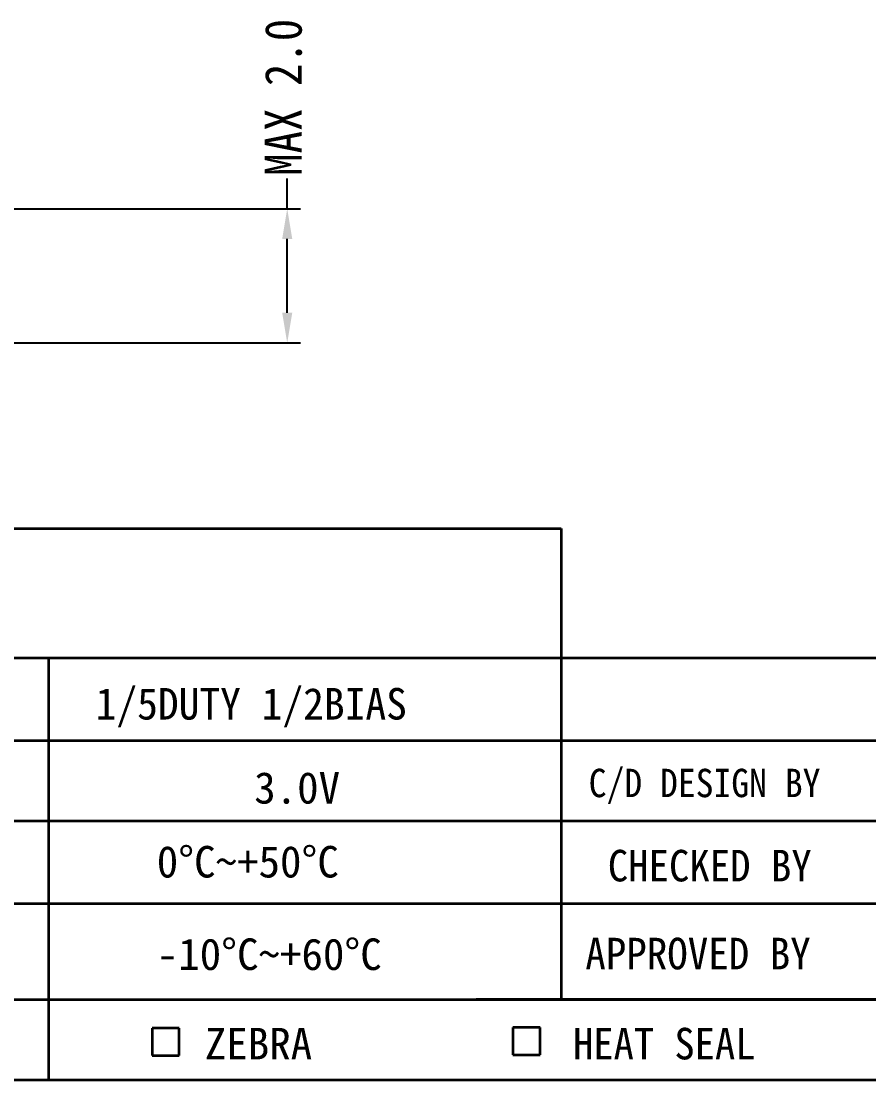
# Paper-space layout 'SW_Model_1' of a CAD drawing. Header units: millimetres. Extents: x 625 to 800, y 257 to 308.
# Drawn here: x 649.29 to 661.92, y 257.14 to 272.92 of the extents above; entities that cross this region are included whole.
import ezdxf

# ---------------------------------------------------------------- set-up
doc = ezdxf.new("R2010")
doc.units = ezdxf.units.MM
doc.layers.add('剖面线层1', color=4, linetype='Continuous')
doc.layers.add('尺寸线层', color=3, linetype='Continuous')
doc.layers.add('粗实线层', color=7, linetype='Continuous', lineweight=25)
doc.styles.add('SLDTEXTSTYLE11', font='TXT', dxfattribs={"width": 0.95})
doc.styles.add('SLDTEXTSTYLE13', font='TXT', dxfattribs={"width": 0.954545})
doc.styles.add('SLDTEXTSTYLE18', font='TXT', dxfattribs={"width": 0.966667})
doc.styles.add('SLDTEXTSTYLE19', font='TXT', dxfattribs={"width": 0.923077})
doc.styles.add('SLDTEXTSTYLE20', font='TXT', dxfattribs={"width": 0.944444})
doc.styles.add('SLDTEXTSTYLE6', font='TXT')
doc.styles.add('SLDTEXTSTYLE9', font='TXT', dxfattribs={"width": 0.894286})
doc.dimstyles.new('SLDDIMSTYLE0', dxfattribs={"dimtxt": 0.55, "dimasz": 4.08, "dimexe": 0, "dimexo": 0.0625, "dimgap": 0.1375, "dimtad": 2, "dimdec": 1, "dimrnd": 1e-09, "dimzin": 4, "dimdsep": 46, "dimtxsty": 'SLDTEXTSTYLE6', "dimblk1": 'NONE', "dimblk2": 'NONE', "dimsah": 1, "dimcen": 0.09, "dimadec": 0, "dimazin": 1, "dimtfac": 1, "dimtofl": 0, "dimtmove": 0, "dimatfit": 3, "dimldrblk": 'NONE', "dimfxl": 0, "dimfrac": 2, "dimtolj": 1, "dimtzin": 12, "dimarcsym": 0})

# ---------------------------------------------------------------- blocks, each defined once
blk = doc.blocks.new('_D_10')
at = {"layer": '尺寸线层'}
for p, q in [((653.257, 270.126), (653.257, 270.576)), ((647.318, 270.126), (653.457, 270.126)), ((653.257, 268.576), (653.257, 269.676)), ((647.318, 268.126), (653.457, 268.126))]:
    blk.add_line(p, q, dxfattribs=at)
for points in [[(653.182, 269.676), (653.332, 269.676), (653.257, 270.126)], [(653.182, 268.576), (653.332, 268.576), (653.257, 268.126)]]:
    blk.add_solid(points, dxfattribs=at)
at = {"layer": '尺寸线层', "insert": (652.923, 270.616), "char_height": 0.55, "attachment_point": 1, "rotation": 90, "style": 'SLDTEXTSTYLE9'}
blk.add_mtext('MAX 2.0', dxfattribs=at)
blk = doc.blocks.new('_None')

psp = doc.layouts.new('SW_Model_1')

# ---------------------------------------------------------------- hatches: boundary and pattern name
at = {"layer": '剖面线层1'}
h = psp.add_hatch(dxfattribs=at)
h.set_pattern_fill('ANSI31', color=256, style=0)
h.paths.add_polyline_path([(651.242, 257.909), (651.242, 257.502), (651.647, 257.502), (651.647, 257.909)], flags=0)

# ---------------------------------------------------------------- linework, layer by layer
at = {"lineweight": 35}
for p, q in [((624.889, 265.356), (657.338, 265.356)), ((657.338, 265.356), (657.338, 263.431)), ((624.855, 263.431), (657.338, 263.431)), ((649.704, 257.138), (649.704, 263.431)), ((657.338, 263.431), (698.117, 263.431)), ((657.338, 263.431), (657.338, 258.345)), ((624.855, 262.198), (671.645, 262.198)), ((624.855, 260.999), (671.645, 260.999)), ((624.855, 259.765), (671.606, 259.765)), ((624.855, 258.338), (671.606, 258.338)), ((656.071, 258.343), (670.929, 258.343)), ((657.025, 257.918), (656.62, 257.918)), ((656.62, 257.918), (656.62, 257.51)), ((657.025, 257.51), (657.025, 257.918)), ((651.242, 257.909), (651.242, 257.502)), ((651.647, 257.909), (651.242, 257.909)), ((651.647, 257.502), (651.647, 257.909)), ((651.242, 257.502), (651.647, 257.502)), ((656.62, 257.51), (657.025, 257.51)), ((624.855, 257.138), (698.117, 257.138))]:
    psp.add_line(p, q, dxfattribs=at)
for p, q in [((651.647, 257.909), (651.242, 257.909)), ((651.242, 257.909), (651.242, 257.502)), ((651.647, 257.502), (651.647, 257.909)), ((651.242, 257.502), (651.647, 257.502))]:
    psp.add_line(p, q)

# ---------------------------------------------------------------- texts
at = {"layer": '粗实线层', "attachment_point": 1}
for s, insert, char_height, style in [('1/5DUTY 1/2BIAS', (650.402, 262.98), 0.47026, 'SLDTEXTSTYLE18'), ('3.0V', (652.765, 261.727), 0.4703, 'SLDTEXTSTYLE6'), ('C/D DESIGN BY', (657.749, 261.776), 0.42323, 'SLDTEXTSTYLE19'), ('0°C~+50°C', (651.313, 260.625), 0.4703, 'SLDTEXTSTYLE6'), ('CHECKED BY', (658.034, 260.567), 0.4703, 'SLDTEXTSTYLE11'), ('-10°C~+60°C', (651.313, 259.246), 0.47026, 'SLDTEXTSTYLE6'), ('APPROVED BY', (657.699, 259.256), 0.47026, 'SLDTEXTSTYLE13'), ('HEAT SEAL', (657.516, 257.913), 0.4703, 'SLDTEXTSTYLE20'), ('ZEBRA', (652.029, 257.913), 0.4703, 'SLDTEXTSTYLE6')]:
    psp.add_mtext(s, dxfattribs=dict(at, insert=insert, char_height=char_height, style=style))

# ---------------------------------------------------------------- dimensions: what is measured, and where the dimension line sits
at = {"layer": '尺寸线层'}
dim = psp.add_linear_dim(base=(653.257, 270.126), p1=(647.318, 268.126), p2=(647.318, 270.126), angle=90, text='MAX <>', dimstyle='SLDDIMSTYLE0', dxfattribs=at)
dim.commit()
dim.dimension.update_dxf_attribs({"geometry": '_D_10', "text_midpoint": (653.257, 272.38), "dimtype": 160})

doc.saveas('drawing.dxf')
